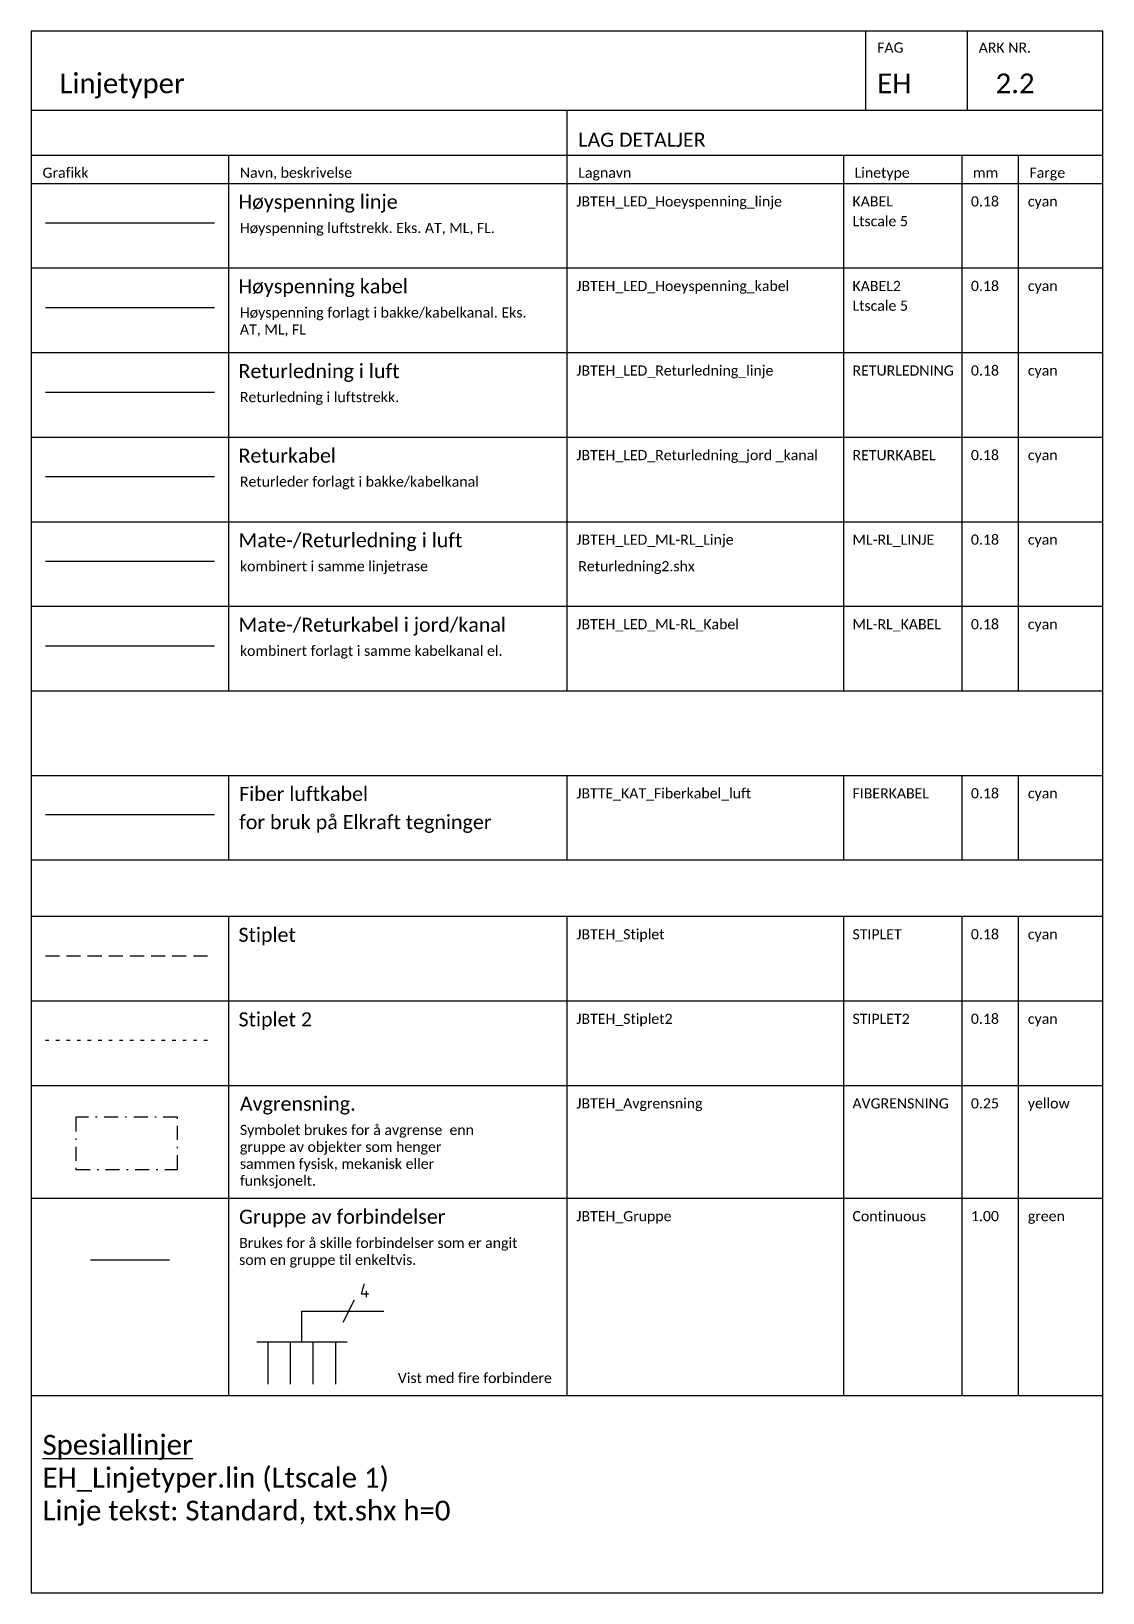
# Paper-space layout '2.2 Linjetyper' of a CAD drawing. Header units: metres, sheet in millimetres. Extents: x 0 to 190, y 0 to 277.
# The model-space entities are those that its viewports show. They can reach past a viewport. Long polylines and large blocks are cut down to what shows.
import ezdxf
from ezdxf.lldxf.tags import DXFTag

# ---------------------------------------------------------------- set-up
doc = ezdxf.new("R2010")
doc.units = ezdxf.units.M
for name, pattern in [('AVGRENSNING', [5.25, 2.5, -1.25, 0.25, -1.25]), ('STIPLET', [3.75, 2.5, -1.25]), ('STIPLET2', [1.875, 0.625, -1.25])]:
    doc.linetypes.add(name, pattern=pattern)
for name, color, linetype in [('JBTEH_ATT_Tekst', 2, 'Continuous'), ('JBTEH_Avgrensning', 2, 'AVGRENSNING'), ('JBTEH_Gruppe', 3, 'Continuous'), ('JBTEH_Komponenter', 4, 'Continuous'), ('JBTEH_LED_Hoeyspenning_kabel', 4, 'KABEL2'), ('JBTEH_LED_Hoeyspenning_linje', 4, 'KABEL'), ('JBTEH_LED_ML-RL_Kabel', 4, 'ML-RL_KABEL'), ('JBTEH_LED_ML-RL_Linje', 4, 'ML-RL_LINJE'), ('JBTEH_LED_Returledning_jord _kanal', 4, 'RETURKABEL'), ('JBTEH_LED_Returledning_linje', 4, 'RETURLEDNING'), ('JBTEH_Stiplet', 4, 'STIPLET'), ('JBTEH_Stiplet2', 4, 'STIPLET2'), ('JBTTE_KAT_Fiber_luftkabel', 4, 'FIBERKABEL'), ('RAMME', 5, 'Continuous'), ('RAMME SYMBOLER', 4, 'Continuous'), ('RAMME TEKST', 7, 'Continuous')]:
    doc.layers.add(name, color=color, linetype=linetype)
doc.styles.add('Calibri', font='calibri.ttf')
doc.styles.add('ISO25', font='isocp.shx', dxfattribs={"width": 0.9, "height": 2.5})
doc.styles.get("Standard").update_dxf_attribs({"font": 'txt.shx'})
tags = doc.linetypes.add('FIBERKABEL', pattern='A,5.25,-0.5,["fk",Standard,S=2,R=0,X=0,Y=-1],-4,5.25', length=15).pattern_tags.tags
tags[6] = DXFTag(74, 10)
doc.linetypes.add('KABEL', pattern='A,0.3,-0.001,0.3,-0.001,0.3,-0.001,["x",Standard,S=0.25,R=0,X=0,Y=-0.08],-0.001', length=0.904)
doc.linetypes.add('KABEL2', pattern='A,0.3,-0.1,0.3,-0.1,0.3,-0.1,["x",Standard,S=0.25,R=0,X=0,Y=-0.08],-0.1', length=1.3)
tags = doc.linetypes.add('ML-RL_KABEL', pattern='A,1.5,-0.7,1,[133,ltypeshp,S=0.5,R=0,X=0,Y=0],-1,1,-0.7,1.5,["x",Standard,S=1.5,R=360,X=0,Y=-0.5],2.25', length=9.65).pattern_tags.tags
tags[22] = DXFTag(74, 10)
tags = doc.linetypes.add('ML-RL_LINJE', pattern='A,3.2,[133,ltypeshp,S=0.5,R=0,X=0,Y=0],-1,3.2,["x",Standard,S=1.5,R=360,X=0,Y=-0.5],2.25', length=9.65).pattern_tags.tags
tags[14] = DXFTag(74, 10)
doc.linetypes.add('RETURKABEL', pattern='A,1.5,-0.7,1,[133,ltypeshp,S=0.5,R=0,X=0,Y=0],-1,1,-0.7,1.5', length=7.4)
doc.linetypes.add('RETURLEDNING', pattern='A,3.2,[133,ltypeshp,S=0.5,R=0,X=0,Y=0],-1,3.2', length=7.4)

# ---------------------------------------------------------------- blocks, each defined once
blk = doc.blocks.new('EH_Gr_forbindelser')
at = {"layer": 'JBTEH_Komponenter'}
blk.add_line((-1, -2), (1, 2), dxfattribs=at)
at = {"layer": 'JBTEH_ATT_Tekst', "style": 'ISO25'}
blk.add_attdef('ANTALL', (1.96, 2.38), '', height=2.5, dxfattribs=at)
blk = doc.blocks.new('X-Gruppe av forbindelser')
at = {"layer": 'JBTEH_Gruppe'}
blk.add_line((0, 0), (16, 0), dxfattribs=at)
at = {"layer": 'JBTEH_LED_Hoeyspenning_kabel', "ltscale": 5, "flags": 128}
blk.add_lwpolyline([(8, 0), (8, 5.48), (22.5, 5.48)], dxfattribs=at)
at = {"layer": 'JBTEH_LED_Hoeyspenning_kabel', "ltscale": 5}
for points in [[(2, -7.5), (2, 0)], [(6, -7.5), (6, 0)], [(10, -7.5), (10, 0)], [(14, -7.5), (14, 0)]]:
    blk.add_lwpolyline(points, dxfattribs=at)
at = {"layer": 'RAMME SYMBOLER'}
blk.add_blockref('EH_Gr_forbindelser', (16.31, 5.48), dxfattribs=at).add_auto_attribs({'ANTALL': '4'})

msp = doc.modelspace()

# ---------------------------------------------------------------- linework, layer by layer
at = {"layer": 'JBTEH_Avgrensning'}
msp.add_lwpolyline([(217.92, -231.9), (235.92, -231.9), (235.92, -222.65), (217.92, -222.65)], close=True, dxfattribs=at)
at = {"layer": 'JBTEH_Gruppe'}
msp.add_line((234.5, -248), (220.5, -248), dxfattribs=at)
at = {"layer": 'JBTEH_LED_Hoeyspenning_kabel', "ltscale": 5}
msp.add_line((212.5, -79), (242.5, -79), dxfattribs=at)
at = {"layer": 'JBTEH_LED_Hoeyspenning_linje', "ltscale": 5}
msp.add_line((212.5, -64), (242.5, -64), dxfattribs=at)
at = {"layer": 'JBTEH_LED_ML-RL_Kabel'}
msp.add_line((212.5, -139), (242.5, -139), dxfattribs=at)
at = {"layer": 'JBTEH_LED_ML-RL_Linje'}
msp.add_line((212.5, -124), (242.5, -124), dxfattribs=at)
at = {"layer": 'JBTEH_LED_Returledning_jord _kanal'}
msp.add_line((212.5, -109), (242.5, -109), dxfattribs=at)
at = {"layer": 'JBTEH_LED_Returledning_linje'}
msp.add_line((212.5, -94), (242.5, -94), dxfattribs=at)
at = {"layer": 'JBTEH_Stiplet'}
msp.add_line((212.5, -194), (242.5, -194), dxfattribs=at)
at = {"layer": 'JBTEH_Stiplet2'}
msp.add_line((212.5, -209), (242.5, -209), dxfattribs=at)
at = {"layer": 'JBTTE_KAT_Fiber_luftkabel'}
msp.add_line((242.5, -169), (212.5, -169), dxfattribs=at)
at = {"layer": 'RAMME'}
msp.add_lwpolyline([(400, -30), (210, -30), (210, -307), (400, -307)], close=True, dxfattribs=at)
msp.add_lwpolyline([(210, -44), (400, -44)], dxfattribs=at)
at = {"layer": 'RAMME SYMBOLER'}
for p, q in [((358, -44), (358, -30)), ((376, -44), (376, -30)), ((305, -44), (305, -147)), ((210, -52), (400, -52)), ((245, -52), (245, -147)), ((354, -52), (354, -147)), ((375, -52), (375, -147)), ((385, -52), (385, -147)), ((210, -57), (400, -57)), ((210, -72), (400, -72)), ((210, -87), (400, -87)), ((210, -102), (400, -102)), ((210, -117), (400, -117)), ((210, -132), (400, -132)), ((210, -147), (400, -147)), ((210, -162), (400, -162)), ((245, -162), (245, -177)), ((305, -162), (305, -177)), ((354, -162), (354, -177)), ((375, -162), (375, -177)), ((385, -162), (385, -177)), ((210, -177), (400, -177)), ((210, -187), (400, -187)), ((245, -187), (245, -272)), ((305, -187), (305, -272)), ((354, -187), (354, -272)), ((375, -187), (375, -272)), ((385, -187), (385, -272)), ((210, -202), (400, -202)), ((210, -217), (400, -217)), ((210, -237), (400, -237)), ((210, -272), (400, -272))]:
    msp.add_line(p, q, dxfattribs=at)

# ---------------------------------------------------------------- block references
at = {"layer": 'JBTEH_Komponenter'}
msp.add_blockref('X-Gruppe av forbindelser', (250, -262.5), dxfattribs=at)

# ---------------------------------------------------------------- texts
at = {"layer": 'RAMME TEKST', "linetype": 'ByBlock', "style": 'Calibri'}
for s, height, p in [('FAG', 1.8, (360, -33.8)), ('ARK NR.', 1.8, (378, -33.8)), ('Linjetyper', 3.5, (215, -41)), ('EH', 3.5, (360, -41)), ('2.2', 3.5, (381, -41)), ('LAG DETALJER', 2.5, (307, -50.5)), ('Grafikk', 1.8, (212, -56)), ('Navn, beskrivelse', 1.8, (247, -56)), ('Lagnavn', 1.8, (307, -56)), ('Linetype', 1.8, (356, -56)), ('mm', 1.8, (376.98, -56)), ('Farge', 1.8, (387, -56)), ('JBTEH_LED_Hoeyspenning_linje', 1.8, (306.66, -61.09)), ('KABEL', 1.8, (355.62, -61.09)), ('0.18', 1.8, (376.62, -61.08)), ('cyan', 1.8, (386.72, -61.08)), ('Ltscale 5', 1.8, (355.62, -64.59)), ('JBTEH_LED_Hoeyspenning_kabel', 1.8, (306.66, -76.09)), ('KABEL2', 1.8, (355.62, -76.09)), ('0.18', 1.8, (376.62, -76.08)), ('cyan', 1.8, (386.72, -76.08)), ('Ltscale 5', 1.8, (355.62, -79.59)), ('JBTEH_LED_Returledning_linje', 1.8, (306.66, -91.09)), ('RETURLEDNING', 1.8, (355.62, -91.09)), ('0.18', 1.8, (376.62, -91.08)), ('cyan', 1.8, (386.72, -91.08)), ('JBTEH_LED_Returledning_jord _kanal', 1.8, (306.66, -106.09)), ('RETURKABEL', 1.8, (355.62, -106.09)), ('0.18', 1.8, (376.62, -106.08)), ('cyan', 1.8, (386.72, -106.08)), ('JBTEH_LED_ML-RL_Linje', 1.8, (306.66, -121.09)), ('ML-RL_LINJE', 1.8, (355.62, -121.09)), ('0.18', 1.8, (376.62, -121.08)), ('cyan', 1.8, (386.72, -121.08)), ('JBTEH_LED_ML-RL_Kabel', 1.8, (306.66, -136.09)), ('ML-RL_KABEL', 1.8, (355.62, -136.09)), ('0.18', 1.8, (376.62, -136.08)), ('cyan', 1.8, (386.72, -136.08)), ('JBTTE_KAT_Fiberkabel_luft', 1.8, (306.66, -166.09)), ('FIBERKABEL', 1.8, (355.62, -166.09)), ('0.18', 1.8, (376.62, -166.08)), ('cyan', 1.8, (386.72, -166.08)), ('JBTEH_Stiplet', 1.8, (306.66, -191.09)), ('STIPLET', 1.8, (355.62, -191.09)), ('0.18', 1.8, (376.62, -191.08)), ('cyan', 1.8, (386.72, -191.08)), ('JBTEH_Stiplet2', 1.8, (306.66, -206.09)), ('STIPLET2', 1.8, (355.62, -206.09)), ('0.18', 1.8, (376.62, -206.08)), ('cyan', 1.8, (386.72, -206.08)), ('JBTEH_Avgrensning', 1.8, (306.66, -221.09)), ('AVGRENSNING', 1.8, (355.62, -221.09)), ('0.25', 1.8, (376.62, -221.08)), ('yellow', 1.8, (386.72, -221.08)), ('JBTEH_Gruppe', 1.8, (306.66, -241.09)), ('Continuous', 1.8, (355.62, -241.09)), ('1.00', 1.8, (376.62, -241.08)), ('green', 1.8, (386.72, -241.08))]:
    msp.add_text(s, height=height, dxfattribs=at).set_placement(p)
at = {"layer": 'RAMME TEKST', "style": 'Calibri'}
for s, p in [('Høyspenning linje', (246.75, -61.5)), ('Høyspenning kabel', (246.75, -76.5)), ('Returledning i luft', (246.75, -91.54)), ('Returkabel', (246.75, -106.54)), ('Mate-/Returledning i luft', (246.75, -121.54)), ('Mate-/Returkabel i jord/kanal', (246.75, -136.54)), ('Fiber luftkabel', (246.86, -166.54)), ('for bruk på Elkraft tegninger', (246.86, -171.54)), ('Stiplet', (246.75, -191.54)), ('Stiplet 2', (246.75, -206.54)), ('Avgrensning.', (247, -221.5))]:
    msp.add_text(s, height=2.5, dxfattribs=at).set_placement(p)
at = {"layer": 'RAMME TEKST', "linetype": 'ByBlock', "attachment_point": 1, "style": 'Calibri'}
for s, width, insert, char_height in [('Høyspenning luftstrekk. Eks. AT, ML, FL.', 53, (247, -64), 1.8), ('Høyspenning forlagt i bakke/kabelkanal. Eks. AT, ML, FL', 53, (247, -79), 1.8), ('Returledning i luftstrekk.', 58, (247, -94), 1.8), ('Returleder forlagt i bakke/kabelkanal', 58, (247, -109), 1.8), ('{\\W1;kombinert i samme linjetrase}', 58, (247, -124), 1.8), ('Returledning2.shx', 43, (307, -124), 1.8), ('kombinert forlagt i samme kabelkanal el.', 58, (247, -139), 1.8), ('Symbolet brukes for å avgrense  enn gruppe av objekter som henger sammen fysisk, mekanisk eller funksjonelt.', 46, (247, -224), 1.8), ('Brukes for å skille forbindelser som er angit som en gruppe til enkeltvis.', 53, (246.86, -244.04), 1.8), ('Vist med fire forbindere', 30.7302, (275, -268), 1.8), ('{\\LSpesiallinjer\\P}EH_Linjetyper.lin (Ltscale 1) \\PLinje tekst: Standard, txt.shx h=0', 79.0763, (212, -279), 3.5)]:
    msp.add_mtext_dynamic_manual_height_columns(s, width=width, gutter_width=6.5, heights=[0], dxfattribs=dict(at, insert=insert, char_height=char_height))
at = {"layer": 'RAMME TEKST', "insert": (246.86, -239.04), "char_height": 2.5, "width": 58.1412, "attachment_point": 1, "style": 'Calibri'}
msp.add_mtext('Gruppe av forbindelser', dxfattribs=at)

psp = doc.layouts.new('2.2 Linjetyper')

# ---------------------------------------------------------------- viewports
at = {"layer": 'RAMME'}
psp.add_viewport(center=(95, 138.5), size=(190, 277), view_center_point=(305, -168.5), view_height=277, dxfattribs=at)

doc.saveas('drawing.dxf')
